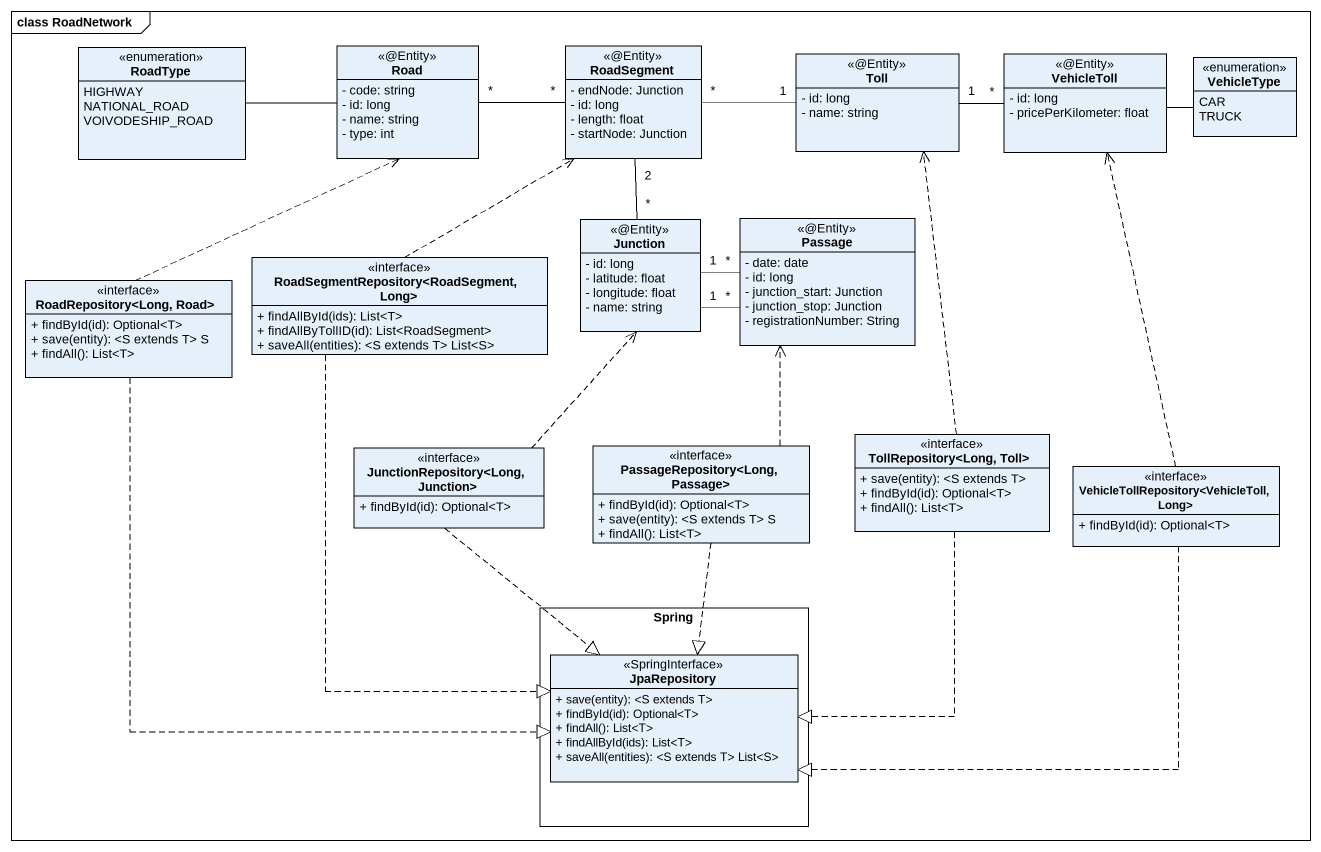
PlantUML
@startuml
mainframe class RoadNetwork
hide circle
hide empty members
skinparam classAttributeIconSize 0
enum RoadType {
  HIGHWAY
  NATIONAL_ROAD
  VOIVODESHIP_ROAD
}
class Road <<@Entity>> {
  - code: string
  - id: long
  - name: string
  - type: int
}
class RoadSegment <<@Entity>> {
  - endNode: Junction
  - id: long
  - length: float
  - startNode: Junction
}
class Toll <<@Entity>> {
  - id: long
  - name: string
}
class VehicleToll <<@Entity>> {
  - id: long
  - pricePerKilometer: float
}
enum VehicleType {
  CAR
  TRUCK
}
class Junction <<@Entity>> {
  - id: long
  - latitude: float
  - longitude: float
  - name: string
}
class Passage <<@Entity>> {
  - date: date
  - id: long
  - junction_start: Junction
  - junction_stop: Junction
  - registrationNumber: String
}
class "RoadRepository<Long, Road>" as RoadRepository_Long_Road <<interface>> {
  + findById(id): Optional<T>
  + save(entity): ~<S extends T> S
  + findAll(): List<T>
}
class "RoadSegmentRepository<RoadSegment, Long>" as RoadSegmentRepository <<interface>> {
  + findAllById(ids): List<T>
  + findAllByTollID(id): List<RoadSegment>
  + saveAll(entities): ~<S extends T> List~<S>
}
class "JunctionRepository<Long, Junction>" as JunctionRepository_Long <<interface>> {
  + findById(id): Optional<T>
}
class "PassageRepository<Long, Passage>" as PassageRepository_Long <<interface>> {
  + findById(id): Optional<T>
  + save(entity): ~<S extends T> S
  + findAll(): List<T>
}
class "TollRepository<Long, Toll>" as TollRepository_Long_Toll <<interface>> {
  + save(entity): ~<S extends T>
  + findById(id): Optional<T>
  + findAll(): List<T>
}
class "VehicleTollRepository<VehicleToll, Long>" as VehicleTollRepository <<interface>> {
  + findById(id): Optional<T>
}
rectangle Spring {
  class JpaRepository <<SpringInterface>> {
    + save(entity): ~<S extends T>
    + findById(id): Optional<T>
    + findAll(): List<T>
    + findAllById(ids): List<T>
    + saveAll(entities): ~<S extends T> List~<S>
  }
}
RoadType -right- Road
Road "*" -right- "*" RoadSegment
RoadSegment "*" -right- "1" Toll
RoadSegment "2" -- "*" Junction
Toll "1" -right- "*" VehicleToll
VehicleToll -right- VehicleType
Junction "1" -right- "*" Passage
Passage "*" -left- "1" Junction
RoadRepository_Long_Road .up.> Road
RoadRepository_Long_Road ..|> JpaRepository
RoadSegmentRepository .up.> RoadSegment
RoadSegmentRepository ..|> JpaRepository
JunctionRepository_Long .up.> Junction
JunctionRepository_Long ..|> JpaRepository
PassageRepository_Long .up.> Passage
PassageRepository_Long ..|> JpaRepository
TollRepository_Long_Toll .up.> Toll
TollRepository_Long_Toll ..|> JpaRepository
VehicleTollRepository .up.> VehicleToll
VehicleTollRepository .left.|> JpaRepository
@enduml
